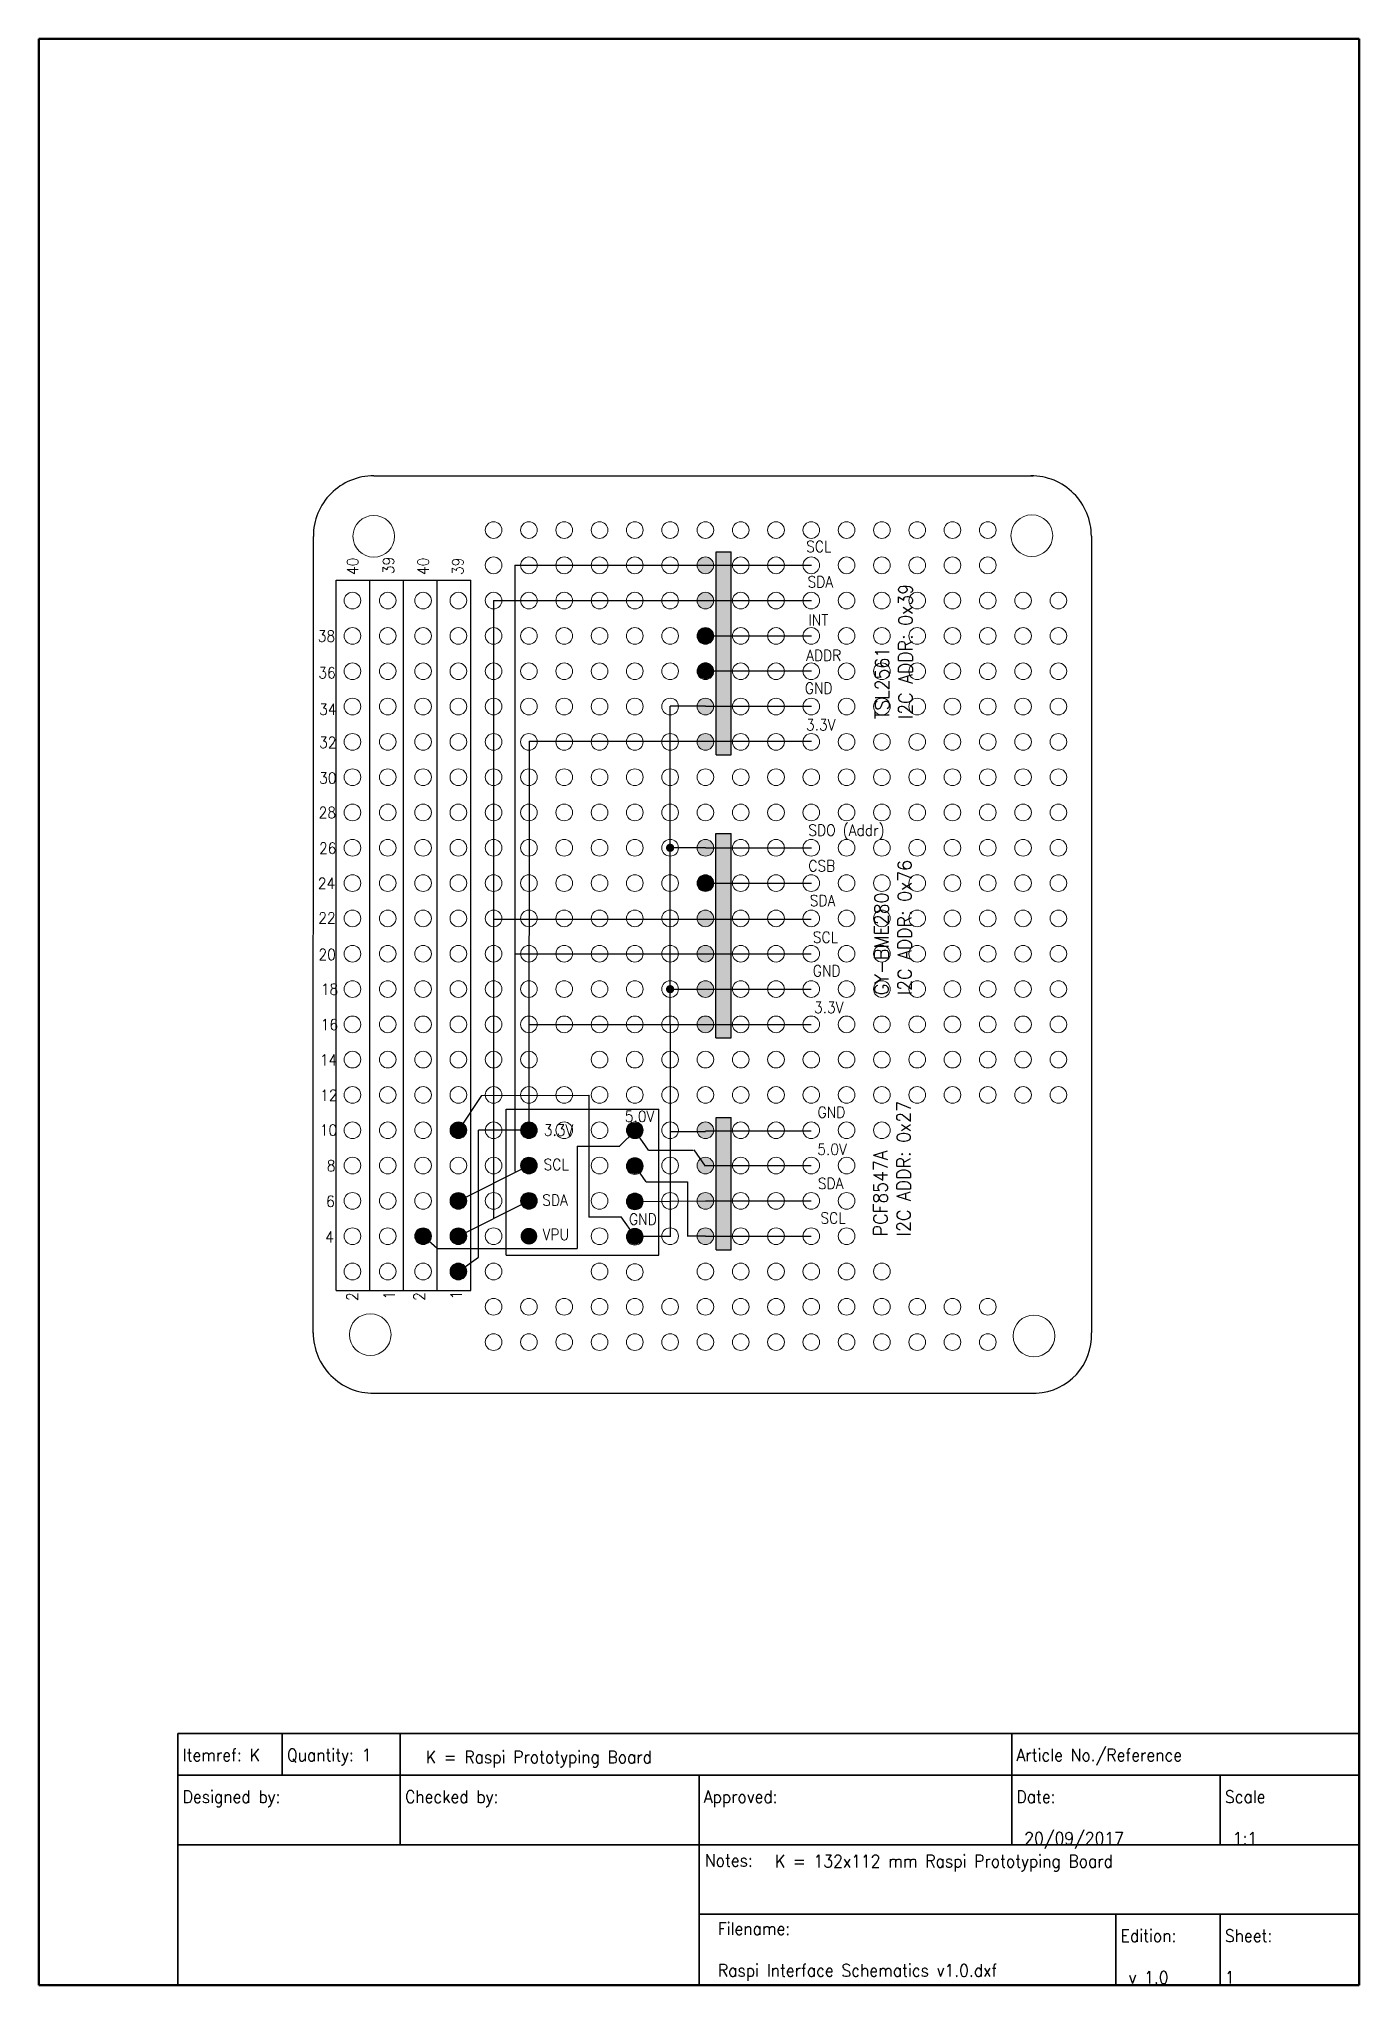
# Model space of a CAD drawing. Header units: millimetres. Extents: x -103 to 87, y -157 to 123.
import ezdxf

# ---------------------------------------------------------------- set-up
doc = ezdxf.new("R2010")
doc.units = ezdxf.units.MM
doc.header["$MEASUREMENT"] = 0
doc.layers.get('0').update_dxf_attribs({"color": 18, "lineweight": 25, "true_color": 0x000000})
for name, color, linetype, lineweight, true_color in [('0 ... Background', 18, 'Continuous', 35, 0x000000), ('0 ... Frame', 18, 'Continuous', 50, 0x000000), ('3.3V wire', 1, 'Continuous', 25, 0xff0000), ('5V wire', 30, 'Continuous', 25, 0xff7f00), ('board', 18, 'Continuous', 25, 0x000000), ('board holes', 253, 'Continuous', 5, 0xa0a0a4), ('Dimensions', 18, 'Continuous', 13, 0x000000), ('GND wire', 5, 'Continuous', 25, 0x0000ff), ('Pin Labels', 18, 'Continuous', 18, 0x000000), ('SCL wire', 136, 'Continuous', 25, 0x008080), ('SDA wire', 56, 'Continuous', 25, 0x808000), ('wire', 18, 'Continuous', 25, 0x000000)]:
    doc.layers.add(name, color=color, linetype=linetype, lineweight=lineweight, true_color=true_color)
doc.styles.add('textstyle11', font='Standard')
doc.styles.add('textstyle12', font='Standard')
doc.styles.add('textstyle13', font='Standard')
doc.styles.add('textstyle14', font='Standard')
doc.styles.add('textstyle15', font='Standard')
doc.styles.add('textstyle16', font='Standard')
doc.styles.add('textstyle17', font='Standard')
doc.styles.add('textstyle18', font='Standard')
doc.styles.add('textstyle19', font='Standard')
doc.styles.add('textstyle20', font='Standard')
doc.styles.add('textstyle21', font='Standard')
doc.styles.add('textstyle22', font='Standard')
doc.styles.add('textstyle23', font='Standard')
doc.styles.add('textstyle24', font='Standard')
doc.styles.add('textstyle25', font='Standard')
doc.styles.add('textstyle26', font='Standard')
doc.styles.add('textstyle27', font='Standard')
doc.styles.add('textstyle28', font='Standard')
doc.styles.add('textstyle29', font='Standard')
doc.styles.add('textstyle30', font='Standard')
doc.styles.add('textstyle31', font='Standard')
doc.styles.add('textstyle32', font='Standard')
doc.styles.add('textstyle33', font='Standard')
doc.styles.add('textstyle34', font='Standard')
doc.styles.add('textstyle35', font='Standard')
doc.styles.add('textstyle36', font='Standard')
doc.styles.add('textstyle37', font='Standard')
doc.styles.add('textstyle38', font='Standard')
doc.styles.add('textstyle39', font='Standard')
doc.styles.add('textstyle40', font='Standard')
doc.styles.add('textstyle41', font='Standard')
doc.styles.add('textstyle42', font='Standard')
doc.styles.add('textstyle43', font='Standard')
doc.styles.add('textstyle44', font='Standard')
doc.styles.add('textstyle45', font='Standard')
doc.styles.add('textstyle46', font='Standard')
doc.styles.add('textstyle47', font='Standard')
doc.styles.add('textstyle48', font='Standard')
doc.styles.add('textstyle49', font='Standard')
doc.styles.add('textstyle50', font='Standard')
doc.styles.add('textstyle51', font='Standard')
doc.styles.add('textstyle52', font='Standard')
doc.styles.add('textstyle53', font='Standard')
doc.styles.add('textstyle54', font='Standard')
doc.styles.add('textstyle55', font='Standard')
doc.styles.add('textstyle56', font='Standard')
doc.styles.add('textstyle57', font='Standard')
doc.styles.add('textstyle58', font='Standard')
doc.styles.add('textstyle59', font='Standard')
doc.styles.add('textstyle60', font='Standard')
doc.styles.add('textstyle61', font='Standard')
doc.styles.add('textstyle62', font='Standard')
doc.styles.add('textstyle63', font='Standard')
doc.styles.add('textstyle64', font='Standard')
doc.styles.add('textstyle65', font='Standard')
doc.styles.add('textstyle66', font='Standard')
doc.styles.add('textstyle67', font='Standard')
doc.styles.add('textstyle68', font='Standard')
doc.styles.add('textstyle69', font='Standard')
doc.styles.add('textstyle70', font='Standard')
doc.styles.add('textstyle71', font='Standard')
doc.styles.add('textstyle72', font='Standard')
doc.styles.add('textstyle73', font='Standard')
doc.styles.add('textstyle74', font='Standard')
doc.styles.add('textstyle75', font='Standard')

msp = doc.modelspace()

# ---------------------------------------------------------------- hatches: boundary and pattern name
at = {"layer": 'Dimensions'}
h = msp.add_hatch(color=256, dxfattribs=at)
edge = h.paths.add_edge_path(flags=0)
edge.add_arc((-6.65, 47.37), 1.2, 0, 360)
edge = h.paths.add_edge_path(flags=0)
edge.add_arc((-6.65, 42.29), 1.2, 0, 360)
for points in [[(-5.12, 20.1), (-5.12, 49.3), (-2.92, 49.3), (-2.92, 20.1)], [(-5.13, -20.63), (-5.13, 8.8), (-2.93, 8.8), (-2.93, -20.63)], [(-5.12, -51.09), (-5.12, -32.09), (-2.92, -32.09), (-2.92, -51.09)]]:
    msp.add_hatch(color=256, dxfattribs=at).paths.add_polyline_path(points, flags=0)
h = msp.add_hatch(color=256, dxfattribs=at)
edge = h.paths.add_edge_path(flags=0)
edge.add_arc((-6.65, 37.21), 1.2, 0, 360)
h = msp.add_hatch(color=256, dxfattribs=at)
edge = h.paths.add_edge_path(flags=0)
edge.add_arc((-6.64, 32.21), 1.2, 0, 360)
h = msp.add_hatch(color=256, dxfattribs=at)
edge = h.paths.add_edge_path(flags=0)
edge.add_arc((-6.65, 27.05), 1.2, 0, 360)
edge = h.paths.add_edge_path(flags=0)
edge.add_arc((-6.65, 21.97), 1.2, 0, 360)
h = msp.add_hatch(color=256, dxfattribs=at)
edge = h.paths.add_edge_path(flags=0)
edge.add_arc((-11.73, 6.73), 0.6, 0, 360)
h = msp.add_hatch(color=256, dxfattribs=at)
edge = h.paths.add_edge_path(flags=0)
edge.add_arc((-6.65, -18.67), 1.2, 0, 360)
edge = h.paths.add_edge_path(flags=0)
edge.add_arc((-6.65, -3.43), 1.2, 0, 360)
edge = h.paths.add_edge_path(flags=0)
edge.add_arc((-6.65, -8.51), 1.2, 0, 360)
edge = h.paths.add_edge_path(flags=0)
edge.add_arc((-6.65, 6.73), 1.2, 0, 360)
edge = h.paths.add_edge_path(flags=0)
edge.add_arc((-6.65, -13.59), 1.2, 0, 360)
h = msp.add_hatch(color=256, dxfattribs=at)
edge = h.paths.add_edge_path(flags=0)
edge.add_arc((-6.65, 1.65), 1.2, 0, 360)
h = msp.add_hatch(color=256, dxfattribs=at)
edge = h.paths.add_edge_path(flags=0)
edge.add_arc((-11.73, -13.61), 0.6, 0, 360)
h = msp.add_hatch(color=256, dxfattribs=at)
edge = h.paths.add_edge_path(flags=0)
edge.add_arc((-42.21, -33.91), 1.2, 0, 360)
h = msp.add_hatch(color=256, dxfattribs=at)
edge = h.paths.add_edge_path(flags=0)
edge.add_arc((-32.05, -33.91), 1.2, 0, 360)
h = msp.add_hatch(color=256, dxfattribs=at)
edge = h.paths.add_edge_path(flags=0)
edge.add_arc((-16.78, -33.99), 1.2, 0, 360)
h = msp.add_hatch(color=256, dxfattribs=at)
edge = h.paths.add_edge_path(flags=0)
edge.add_arc((-6.65, -44.07), 1.2, 0, 360)
edge = h.paths.add_edge_path(flags=0)
edge.add_arc((-6.65, -49.15), 1.2, 0, 360)
edge = h.paths.add_edge_path(flags=0)
edge.add_arc((-6.65, -33.91), 1.2, 0, 360)
edge = h.paths.add_edge_path(flags=0)
edge.add_arc((-6.65, -38.99), 1.2, 0, 360)
h = msp.add_hatch(color=256, dxfattribs=at)
edge = h.paths.add_edge_path(flags=0)
edge.add_arc((-32.05, -38.99), 1.2, 0, 360)
h = msp.add_hatch(color=256, dxfattribs=at)
edge = h.paths.add_edge_path(flags=0)
edge.add_arc((-16.81, -38.99), 1.2, 0, 360)
h = msp.add_hatch(color=256, dxfattribs=at)
edge = h.paths.add_edge_path(flags=0)
edge.add_arc((-16.81, -39.19), 0.6, 0, 360)
h = msp.add_hatch(color=256, dxfattribs=at)
edge = h.paths.add_edge_path(flags=0)
edge.add_arc((-42.21, -44.07), 1.2, 0, 360)
h = msp.add_hatch(color=256, dxfattribs=at)
edge = h.paths.add_edge_path(flags=0)
edge.add_arc((-32.05, -44.07), 1.2, 0, 360)
h = msp.add_hatch(color=256, dxfattribs=at)
edge = h.paths.add_edge_path(flags=0)
edge.add_arc((-16.81, -44.14), 1.2, 0, 360)
h = msp.add_hatch(color=256, dxfattribs=at)
edge = h.paths.add_edge_path(flags=0)
edge.add_arc((-47.29, -49.15), 1.2, 0, 360)
h = msp.add_hatch(color=256, dxfattribs=at)
edge = h.paths.add_edge_path(flags=0)
edge.add_arc((-42.21, -49.15), 1.2, 0, 360)
h = msp.add_hatch(color=256, dxfattribs=at)
edge = h.paths.add_edge_path(flags=0)
edge.add_arc((-32.05, -49.15), 1.2, 0, 360)
h = msp.add_hatch(color=256, dxfattribs=at)
edge = h.paths.add_edge_path(flags=0)
edge.add_arc((-16.81, -49.15), 1.2, 0, 360)
h = msp.add_hatch(color=256, dxfattribs=at)
edge = h.paths.add_edge_path(flags=0)
edge.add_arc((-42.21, -54.23), 1.2, 0, 360)

# ---------------------------------------------------------------- linework, layer by layer
for centre, radius, start, end in [((-54.38, 51.55), 8.7, 90, 180.0622), ((40.2, 51.56), 8.7, 0, 90.0622), ((-54.4, -63.05), 8.7, 180, 270.0622), ((40.59, -63.43), 8.32, 272.6674, 2.6674)]:
    msp.add_arc(centre, radius, start, end)
at = {"layer": '0 ... Background', "linetype": 'Continuous'}
for p, q in [((-82.57, -120.7), (87.43, -120.7)), ((-82.57, -126.7), (-82.57, -120.7)), ((-67.57, -126.7), (-67.57, -120.7)), ((-50.57, -126.7), (-50.57, -120.7)), ((37.43, -126.7), (37.43, -120.7)), ((-82.57, -126.7), (87.43, -126.7)), ((-82.57, -156.7), (-82.57, -126.7)), ((-50.57, -136.7), (-50.57, -126.7)), ((-7.57, -136.7), (-7.57, -126.7)), ((37.43, -136.7), (37.43, -126.7)), ((67.43, -136.7), (67.43, -126.7)), ((-82.57, -136.7), (87.43, -136.7)), ((-7.57, -156.7), (-7.57, -136.7)), ((-7.57, -146.7), (87.43, -146.7)), ((52.43, -156.7), (52.43, -146.7)), ((67.43, -156.7), (67.43, -146.7)), ((-7.57, -156.7), (-7.57, -151.7))]:
    msp.add_line(p, q, dxfattribs=at)
at = {"layer": '0 ... Frame'}
for p, q in [((-102.58, -156.89), (-102.58, 123.11)), ((87.42, 123.11), (-102.58, 123.11)), ((87.42, -156.89), (87.42, 123.11))]:
    msp.add_line(p, q, dxfattribs=at)
at = {"layer": '0 ... Frame', "linetype": 'Continuous'}
msp.add_line((-102.58, -156.89), (87.42, -156.89), dxfattribs=at)
at = {"layer": '3.3V wire'}
for p, q in [((-32.04, 22.05), (-32.05, -33.91)), ((-32.04, 22.05), (-6.64, 22.05)), ((-32.05, -18.69), (-6.65, -18.69)), ((-39.31, -52.17), (-39.31, -33.91)), ((-32.05, -33.91), (-39.29, -33.91)), ((-42.21, -54.23), (-39.31, -52.17))]:
    msp.add_line(p, q, dxfattribs=at)
at = {"layer": '5V wire'}
for p, q in [((-25.12, -36.2), (-25.13, -50.91)), ((-25.12, -36.2), (-18.98, -36.2)), ((-16.78, -33.99), (-18.96, -36.17)), ((-14.83, -36.77), (-16.49, -34.4)), ((-14.83, -36.77), (-8.39, -36.77)), ((-6.62, -39.07), (-8.25, -36.74)), ((-45.26, -50.94), (-47.29, -49.15)), ((-45.26, -50.94), (-25.13, -50.94))]:
    msp.add_line(p, q, dxfattribs=at)
at = {"layer": 'board'}
for p, q in [((-54.38, 60.25), (40.54, 60.25)), ((-63.1, -63.12), (-63.08, 51.54)), ((48.9, 51.56), (48.91, -63.05)), ((-5.12, 49.3), (-2.92, 49.3)), ((-5.12, 20.1), (-5.12, 49.3)), ((-2.92, 20.1), (-2.92, 49.3)), ((-59.81, -56.95), (-59.81, 45.25)), ((-59.81, 45.25), (-50.11, 45.25)), ((-54.96, -56.95), (-54.96, 45.25)), ((-50.11, -56.95), (-50.11, 45.25)), ((-50.11, 45.25), (-40.41, 45.25)), ((-45.26, -56.95), (-45.26, 45.25)), ((-40.41, -56.95), (-40.41, 45.25)), ((-5.12, 20.1), (-2.92, 20.1)), ((-5.13, 8.8), (-2.93, 8.8)), ((-5.13, -20.63), (-5.13, 8.8)), ((-2.93, -20.63), (-2.93, 8.8)), ((-5.13, -20.63), (-2.93, -20.63)), ((-35.33, -30.87), (-13.33, -30.87)), ((-35.33, -51.87), (-35.33, -30.87)), ((-13.33, -51.87), (-13.33, -30.87)), ((-5.12, -32.09), (-2.92, -32.09)), ((-5.12, -51.09), (-5.12, -32.09)), ((-2.92, -51.09), (-2.92, -32.09)), ((-35.33, -51.87), (-13.33, -51.87)), ((-5.12, -51.09), (-2.92, -51.09)), ((-59.81, -56.95), (-50.11, -56.95)), ((-50.11, -56.95), (-40.41, -56.95)), ((-54.57, -71.75), (40.95, -71.75))]:
    msp.add_line(p, q, dxfattribs=at)
at = {"layer": 'board holes'}
for centre, radius in [((-54.38, 51.55), 3), ((-37.13, 52.45), 1.2), ((-32.05, 52.45), 1.2), ((-26.97, 52.45), 1.2), ((-21.89, 52.45), 1.2), ((-16.81, 52.45), 1.2), ((-11.73, 52.45), 1.2), ((-6.65, 52.45), 1.2), ((-1.57, 52.45), 1.2), ((3.51, 52.45), 1.2), ((8.59, 52.45), 1.2), ((13.67, 52.45), 1.2), ((18.75, 52.45), 1.2), ((23.83, 52.45), 1.2), ((28.91, 52.45), 1.2), ((33.99, 52.45), 1.2), ((40.33, 51.64), 3), ((-37.13, 47.37), 1.2), ((-32.05, 47.37), 1.2), ((-26.97, 47.37), 1.2), ((-21.89, 47.37), 1.2), ((-16.81, 47.37), 1.2), ((-11.73, 47.37), 1.2), ((-6.65, 47.37), 1.2), ((-1.57, 47.37), 1.2), ((3.51, 47.37), 1.2), ((8.59, 47.37), 1.2), ((13.67, 47.37), 1.2), ((18.75, 47.37), 1.2), ((23.83, 47.37), 1.2), ((28.91, 47.37), 1.2), ((33.99, 47.37), 1.2), ((-57.45, 42.29), 1.2), ((-52.37, 42.29), 1.2), ((-47.29, 42.29), 1.2), ((-42.21, 42.29), 1.2), ((-37.13, 42.29), 1.2), ((-32.05, 42.29), 1.2), ((-26.97, 42.29), 1.2), ((-21.89, 42.29), 1.2), ((-16.81, 42.29), 1.2), ((-11.73, 42.29), 1.2), ((-6.65, 42.29), 1.2), ((-1.57, 42.29), 1.2), ((3.51, 42.29), 1.2), ((8.59, 42.29), 1.2), ((13.67, 42.29), 1.2), ((18.75, 42.29), 1.2), ((23.83, 42.29), 1.2), ((28.91, 42.29), 1.2), ((33.99, 42.29), 1.2), ((39.07, 42.29), 1.2), ((44.15, 42.29), 1.2), ((-57.45, 37.21), 1.2), ((-52.37, 37.21), 1.2), ((-47.29, 37.21), 1.2), ((-42.21, 37.21), 1.2), ((-37.13, 37.21), 1.2), ((-32.05, 37.21), 1.2), ((-26.97, 37.21), 1.2), ((-21.89, 37.21), 1.2), ((-16.81, 37.21), 1.2), ((-11.73, 37.21), 1.2), ((-6.65, 37.21), 1.2), ((-1.57, 37.21), 1.2), ((3.51, 37.21), 1.2), ((8.59, 37.21), 1.2), ((13.67, 37.21), 1.2), ((18.75, 37.21), 1.2), ((23.83, 37.21), 1.2), ((28.91, 37.21), 1.2), ((33.99, 37.21), 1.2), ((39.07, 37.21), 1.2), ((44.15, 37.21), 1.2), ((-57.45, 32.13), 1.2), ((-52.37, 32.13), 1.2), ((-47.29, 32.13), 1.2), ((-42.21, 32.13), 1.2), ((-37.13, 32.13), 1.2), ((-32.05, 32.13), 1.2), ((-26.97, 32.13), 1.2), ((-21.89, 32.13), 1.2), ((-16.81, 32.13), 1.2), ((-11.73, 32.13), 1.2), ((-6.65, 32.13), 1.2), ((-1.57, 32.13), 1.2), ((3.51, 32.13), 1.2), ((8.59, 32.13), 1.2), ((13.67, 32.13), 1.2), ((18.75, 32.13), 1.2), ((23.83, 32.13), 1.2), ((28.91, 32.13), 1.2), ((33.99, 32.13), 1.2), ((39.07, 32.13), 1.2), ((44.15, 32.13), 1.2), ((-57.45, 27.05), 1.2), ((-52.37, 27.05), 1.2), ((-47.29, 27.05), 1.2), ((-42.21, 27.05), 1.2), ((-37.13, 27.05), 1.2), ((-32.05, 27.05), 1.2), ((-26.97, 27.05), 1.2), ((-21.89, 27.05), 1.2), ((-16.81, 27.05), 1.2), ((-11.73, 27.05), 1.2), ((-6.65, 27.05), 1.2), ((-1.57, 27.05), 1.2), ((3.51, 27.05), 1.2), ((8.59, 27.05), 1.2), ((13.67, 27.05), 1.2), ((18.75, 27.05), 1.2), ((23.83, 27.05), 1.2), ((28.91, 27.05), 1.2), ((33.99, 27.05), 1.2), ((39.07, 27.05), 1.2), ((44.15, 27.05), 1.2), ((-57.45, 21.97), 1.2), ((-52.37, 21.97), 1.2), ((-47.29, 21.97), 1.2), ((-42.21, 21.97), 1.2), ((-37.13, 21.97), 1.2), ((-32.05, 21.97), 1.2), ((-26.97, 21.97), 1.2), ((-21.89, 21.97), 1.2), ((-16.81, 21.97), 1.2), ((-11.73, 21.97), 1.2), ((-6.65, 21.97), 1.2), ((-1.57, 21.97), 1.2), ((3.51, 21.97), 1.2), ((8.59, 21.97), 1.2), ((13.67, 21.97), 1.2), ((18.75, 21.97), 1.2), ((23.83, 21.97), 1.2), ((28.91, 21.97), 1.2), ((33.99, 21.97), 1.2), ((39.07, 21.97), 1.2), ((44.15, 21.97), 1.2), ((-57.45, 16.89), 1.2), ((-52.37, 16.89), 1.2), ((-47.29, 16.89), 1.2), ((-42.21, 16.89), 1.2), ((-37.13, 16.89), 1.2), ((-32.05, 16.89), 1.2), ((-26.97, 16.89), 1.2), ((-21.89, 16.89), 1.2), ((-16.81, 16.89), 1.2), ((-11.73, 16.89), 1.2), ((-6.65, 16.89), 1.2), ((-1.57, 16.89), 1.2), ((3.51, 16.89), 1.2), ((8.59, 16.89), 1.2), ((13.67, 16.89), 1.2), ((18.75, 16.89), 1.2), ((23.83, 16.89), 1.2), ((28.91, 16.89), 1.2), ((33.99, 16.89), 1.2), ((39.07, 16.89), 1.2), ((44.15, 16.89), 1.2), ((-57.45, 11.81), 1.2), ((-52.37, 11.81), 1.2), ((-47.29, 11.81), 1.2), ((-42.21, 11.81), 1.2), ((-37.13, 11.81), 1.2), ((-32.05, 11.81), 1.2), ((-26.97, 11.81), 1.2), ((-21.89, 11.81), 1.2), ((-16.81, 11.81), 1.2), ((-11.73, 11.81), 1.2), ((-6.65, 11.81), 1.2), ((-1.57, 11.81), 1.2), ((3.51, 11.81), 1.2), ((8.59, 11.81), 1.2), ((13.67, 11.81), 1.2), ((18.75, 11.81), 1.2), ((23.83, 11.81), 1.2), ((28.91, 11.81), 1.2), ((33.99, 11.81), 1.2), ((39.07, 11.81), 1.2), ((44.15, 11.81), 1.2), ((-57.45, 6.73), 1.2), ((-52.37, 6.73), 1.2), ((-47.29, 6.73), 1.2), ((-42.21, 6.73), 1.2), ((-37.13, 6.73), 1.2), ((-32.05, 6.73), 1.2), ((-26.97, 6.73), 1.2), ((-21.89, 6.73), 1.2), ((-16.81, 6.73), 1.2), ((-11.73, 6.73), 1.2), ((-6.65, 6.73), 1.2), ((-1.57, 6.73), 1.2), ((3.51, 6.73), 1.2), ((8.59, 6.73), 1.2), ((13.67, 6.73), 1.2), ((18.75, 6.73), 1.2), ((23.83, 6.73), 1.2), ((28.91, 6.73), 1.2), ((33.99, 6.73), 1.2), ((39.07, 6.73), 1.2), ((44.15, 6.73), 1.2), ((-57.45, 1.65), 1.2), ((-52.37, 1.65), 1.2), ((-47.29, 1.65), 1.2), ((-42.21, 1.65), 1.2), ((-37.13, 1.65), 1.2), ((-32.05, 1.65), 1.2), ((-26.97, 1.65), 1.2), ((-21.89, 1.65), 1.2), ((-16.81, 1.65), 1.2), ((-11.73, 1.65), 1.2), ((-6.65, 1.65), 1.2), ((-1.57, 1.65), 1.2), ((3.51, 1.65), 1.2), ((8.59, 1.65), 1.2), ((13.67, 1.65), 1.2), ((18.75, 1.65), 1.2), ((23.83, 1.65), 1.2), ((28.91, 1.65), 1.2), ((33.99, 1.65), 1.2), ((39.07, 1.65), 1.2), ((44.15, 1.65), 1.2), ((-57.45, -3.43), 1.2), ((-52.37, -3.43), 1.2), ((-47.29, -3.43), 1.2), ((-42.21, -3.43), 1.2), ((-37.13, -3.43), 1.2), ((-32.05, -3.43), 1.2), ((-26.97, -3.43), 1.2), ((-21.89, -3.43), 1.2), ((-16.81, -3.43), 1.2), ((-11.73, -3.43), 1.2), ((-6.65, -3.43), 1.2), ((-1.57, -3.43), 1.2), ((3.51, -3.43), 1.2), ((8.59, -3.43), 1.2), ((13.67, -3.43), 1.2), ((18.75, -3.43), 1.2), ((23.83, -3.43), 1.2), ((28.91, -3.43), 1.2), ((33.99, -3.43), 1.2), ((39.07, -3.43), 1.2), ((44.15, -3.43), 1.2), ((-57.45, -8.51), 1.2), ((-52.37, -8.51), 1.2), ((-47.29, -8.51), 1.2), ((-42.21, -8.51), 1.2), ((-37.13, -8.51), 1.2), ((-32.05, -8.51), 1.2), ((-26.97, -8.51), 1.2), ((-21.89, -8.51), 1.2), ((-16.81, -8.51), 1.2), ((-11.73, -8.51), 1.2), ((-6.65, -8.51), 1.2), ((-1.57, -8.51), 1.2), ((3.51, -8.51), 1.2), ((8.59, -8.51), 1.2), ((13.67, -8.51), 1.2), ((18.75, -8.51), 1.2), ((23.83, -8.51), 1.2), ((28.91, -8.51), 1.2), ((33.99, -8.51), 1.2), ((39.07, -8.51), 1.2), ((44.15, -8.51), 1.2), ((-57.45, -13.59), 1.2), ((-52.37, -13.59), 1.2), ((-47.29, -13.59), 1.2), ((-42.21, -13.59), 1.2), ((-37.13, -13.59), 1.2), ((-32.05, -13.59), 1.2), ((-26.97, -13.59), 1.2), ((-26.97, -13.59), 1.2), ((-21.89, -13.59), 1.2), ((-16.81, -13.59), 1.2), ((-11.73, -13.59), 1.2), ((-6.65, -13.59), 1.2), ((-1.57, -13.59), 1.2), ((3.51, -13.59), 1.2), ((8.59, -13.59), 1.2), ((13.67, -13.59), 1.2), ((18.75, -13.59), 1.2), ((23.83, -13.59), 1.2), ((28.91, -13.59), 1.2), ((33.99, -13.59), 1.2), ((39.07, -13.59), 1.2), ((44.15, -13.59), 1.2), ((-57.45, -18.67), 1.2), ((-52.37, -18.67), 1.2), ((-47.29, -18.67), 1.2), ((-42.21, -18.67), 1.2), ((-37.13, -18.67), 1.2), ((-32.05, -18.67), 1.2), ((-26.97, -18.67), 1.2), ((-21.89, -18.67), 1.2), ((-16.81, -18.67), 1.2), ((-11.73, -18.67), 1.2), ((-6.65, -18.67), 1.2), ((-1.57, -18.67), 1.2), ((3.51, -18.67), 1.2), ((8.59, -18.67), 1.2), ((13.67, -18.67), 1.2), ((18.75, -18.67), 1.2), ((23.83, -18.67), 1.2), ((28.91, -18.67), 1.2), ((33.99, -18.67), 1.2), ((39.07, -18.67), 1.2), ((44.15, -18.67), 1.2), ((-57.45, -23.75), 1.2), ((-52.37, -23.75), 1.2), ((-47.29, -23.75), 1.2), ((-42.21, -23.75), 1.2), ((-37.13, -23.75), 1.2), ((-32.05, -23.75), 1.2), ((-21.89, -23.75), 1.2), ((-16.81, -23.75), 1.2), ((-11.73, -23.75), 1.2), ((-6.65, -23.75), 1.2), ((-1.57, -23.75), 1.2), ((3.51, -23.75), 1.2), ((8.59, -23.75), 1.2), ((13.67, -23.75), 1.2), ((18.75, -23.75), 1.2), ((23.83, -23.75), 1.2), ((28.91, -23.75), 1.2), ((33.99, -23.75), 1.2), ((39.07, -23.75), 1.2), ((44.15, -23.75), 1.2), ((-57.45, -28.83), 1.2), ((-52.37, -28.83), 1.2), ((-47.29, -28.83), 1.2), ((-42.21, -28.83), 1.2), ((-37.13, -28.83), 1.2), ((-32.05, -28.83), 1.2), ((-26.97, -28.83), 1.2), ((-21.89, -28.83), 1.2), ((-16.81, -28.83), 1.2), ((-11.73, -28.83), 1.2), ((-6.65, -28.83), 1.2), ((-1.57, -28.83), 1.2), ((3.51, -28.83), 1.2), ((8.59, -28.83), 1.2), ((13.67, -28.83), 1.2), ((18.75, -28.83), 1.2), ((23.83, -28.83), 1.2), ((28.91, -28.83), 1.2), ((33.99, -28.83), 1.2), ((39.07, -28.83), 1.2), ((44.15, -28.83), 1.2), ((-57.45, -33.91), 1.2), ((-52.37, -33.91), 1.2), ((-47.29, -33.91), 1.2), ((-42.21, -33.91), 1.2), ((-37.13, -33.91), 1.2), ((-32.05, -33.91), 1.2), ((-26.97, -33.91), 1.2), ((-21.89, -33.91), 1.2), ((-16.81, -33.91), 1.2), ((-11.73, -33.91), 1.2), ((-6.65, -33.91), 1.2), ((-1.57, -33.91), 1.2), ((3.51, -33.91), 1.2), ((8.59, -33.91), 1.2), ((13.67, -33.91), 1.2), ((18.75, -33.91), 1.2), ((-57.45, -38.99), 1.2), ((-52.37, -38.99), 1.2), ((-47.29, -38.99), 1.2), ((-42.21, -38.99), 1.2), ((-37.13, -38.99), 1.2), ((-32.05, -38.99), 1.2), ((-21.89, -38.99), 1.2), ((-16.81, -39.07), 1.2), ((-11.73, -38.99), 1.2), ((-6.65, -38.99), 1.2), ((-1.57, -38.99), 1.2), ((3.51, -38.99), 1.2), ((8.59, -38.99), 1.2), ((13.67, -38.99), 1.2), ((-57.45, -44.07), 1.2), ((-52.37, -44.07), 1.2), ((-47.29, -44.07), 1.2), ((-42.21, -44.07), 1.2), ((-37.13, -44.07), 1.2), ((-32.05, -44.07), 1.2), ((-21.89, -44.07), 1.2), ((-16.81, -44.15), 1.2), ((-11.73, -44.07), 1.2), ((-6.65, -44.07), 1.2), ((-1.57, -44.07), 1.2), ((3.51, -44.07), 1.2), ((8.59, -44.07), 1.2), ((13.67, -44.07), 1.2), ((-57.45, -49.15), 1.2), ((-52.37, -49.15), 1.2), ((-47.29, -49.15), 1.2), ((-42.21, -49.15), 1.2), ((-37.13, -49.15), 1.2), ((-21.89, -49.15), 1.2), ((-16.81, -49.23), 1.2), ((-11.73, -49.15), 1.2), ((-6.65, -49.15), 1.2), ((-6.65, -49.15), 1.2), ((-1.57, -49.15), 1.2), ((3.51, -49.15), 1.2), ((8.59, -49.15), 1.2), ((13.67, -49.15), 1.2), ((-57.45, -54.23), 1.2), ((-52.37, -54.23), 1.2), ((-47.29, -54.23), 1.2), ((-42.21, -54.23), 1.2), ((-37.13, -54.23), 1.2), ((-21.89, -54.23), 1.2), ((-16.81, -54.31), 1.2), ((-6.65, -54.23), 1.2), ((-1.57, -54.23), 1.2), ((3.51, -54.23), 1.2), ((8.59, -54.23), 1.2), ((13.67, -54.23), 1.2), ((18.75, -54.23), 1.2), ((-37.13, -59.31), 1.2), ((-32.05, -59.31), 1.2), ((-26.97, -59.31), 1.2), ((-21.89, -59.31), 1.2), ((-16.81, -59.31), 1.2), ((-11.73, -59.31), 1.2), ((-6.65, -59.31), 1.2), ((-1.57, -59.31), 1.2), ((3.51, -59.31), 1.2), ((8.59, -59.31), 1.2), ((13.67, -59.31), 1.2), ((18.75, -59.31), 1.2), ((23.83, -59.31), 1.2), ((28.91, -59.31), 1.2), ((33.99, -59.31), 1.2), ((-54.89, -63.31), 3), ((40.64, -63.5), 3), ((-37.13, -64.39), 1.2), ((-32.05, -64.39), 1.2), ((-26.97, -64.39), 1.2), ((-21.89, -64.39), 1.2), ((-16.81, -64.39), 1.2), ((-11.73, -64.39), 1.2), ((-6.65, -64.39), 1.2), ((-1.57, -64.39), 1.2), ((3.51, -64.39), 1.2), ((8.59, -64.39), 1.2), ((13.67, -64.39), 1.2), ((18.75, -64.39), 1.2), ((23.83, -64.39), 1.2), ((28.91, -64.39), 1.2), ((33.99, -64.39), 1.2)]:
    msp.add_circle(centre, radius, dxfattribs=at)
at = {"layer": 'Dimensions'}
msp.add_line((-14.33, -46.39), (-14.33, -46.39), dxfattribs=at)
at = {"layer": 'GND wire'}
for p, q in [((-6.64, 27.13), (-11.73, 27.13)), ((-11.73, -18.69), (-11.73, 27.13)), ((-6.65, 6.73), (-11.73, 6.73)), ((-11.73, -13.61), (-6.65, -13.61)), ((-11.73, -18.69), (-11.73, -34.11)), ((-38.88, -28.9), (-42.21, -33.91)), ((-38.88, -28.9), (-23.42, -28.86)), ((-23.42, -28.86), (-23.42, -46.41)), ((-11.73, -34.11), (-11.73, -49.23)), ((-11.73, -34.11), (-6.65, -34.11)), ((-23.42, -46.38), (-18.76, -46.38)), ((-16.81, -49.15), (-18.76, -46.36)), ((-16.81, -49.15), (-11.73, -49.15))]:
    msp.add_line(p, q, dxfattribs=at)
at = {"layer": 'SCL wire'}
for p, q in [((-34.09, 47.37), (-6.65, 47.37)), ((-34.09, 47.37), (-34.08, -39.85)), ((-34.09, -8.53), (-6.65, -8.53)), ((-42.21, -44.07), (-32.05, -38.99)), ((-15.18, -41.31), (-16.81, -38.99)), ((-15.18, -41.31), (-9.25, -41.31)), ((-9.25, -41.31), (-9.25, -49.19)), ((-6.65, -49.15), (-9.19, -49.15))]:
    msp.add_line(p, q, dxfattribs=at)
at = {"layer": 'SDA wire'}
for p, q in [((-37.13, 42.29), (-6.65, 42.29)), ((-37.13, 42.29), (-37.13, -46.61)), ((-37.12, -3.52), (-6.65, -3.53)), ((-42.21, -49.15), (-32.05, -44.07)), ((-16.81, -44.15), (-6.65, -44.07))]:
    msp.add_line(p, q, dxfattribs=at)
at = {"layer": 'wire'}
for p, q in [((-6.65, 47.37), (8.6, 47.37)), ((-6.65, 42.29), (8.6, 42.29)), ((-6.65, 37.21), (8.6, 37.21)), ((-6.64, 32.21), (8.6, 32.21)), ((-6.64, 27.13), (8.6, 27.13)), ((-6.64, 22.05), (8.6, 22.05)), ((-6.65, 6.73), (8.6, 6.73)), ((-6.65, 1.65), (8.6, 1.65)), ((-6.65, -3.53), (8.59, -3.53)), ((-6.65, -8.53), (8.59, -8.53)), ((-6.65, -13.61), (8.59, -13.61)), ((-6.65, -18.69), (8.59, -18.69)), ((-6.65, -33.99), (8.59, -33.99)), ((-6.65, -38.99), (8.59, -38.99)), ((-6.65, -44.07), (8.59, -44.07)), ((-6.65, -49.15), (8.59, -49.15))]:
    msp.add_line(p, q, dxfattribs=at)

# ---------------------------------------------------------------- texts
at = {"layer": '0 ... Background', "linetype": 'Continuous', "lineweight": 25, "char_height": 1.8}
for s, insert, width, attachment_point, style in [('Itemref: K', (-81.88, -122.89), 100, 1, 'textstyle11'), ('Quantity: 1', (-66.88, -122.89), 100, 1, 'textstyle12'), ('K = Raspi Prototyping Board', (-46.89, -125.59), 100, 7, 'textstyle13'), ('Article No./Reference', (38.12, -122.89), 100, 1, 'textstyle14'), ('Designed by:', (-81.88, -128.89), 100, 1, 'textstyle15'), ('Checked by:', (-49.88, -128.89), 100, 1, 'textstyle16'), ('Approved:\\P\\P', (-6.88, -128.89), 100, 1, 'textstyle17'), ('Date:\\P\\P 20/09/2017', (38.12, -128.89), 100, 1, 'textstyle19'), ('Scale\\P\\P 1:1', (68.12, -128.89), 100, 1, 'textstyle20'), ('Notes:', (-6.72, -138.05), 200, 1, 'textstyle24'), ('K = 132x112 mm Raspi Prototyping Board', (3.36, -138.16), 200, 1, 'textstyle23'), ('Filename:\\P\\PRaspi Interface Schematics v1.0.dxf', (-4.85, -147.88), 100, 1, 'textstyle18'), ('Edition:\\P\\P v 1.0', (53.12, -148.89), 100, 1, 'textstyle21'), ('Sheet:\\P\\P1', (68.12, -148.89), 100, 1, 'textstyle22')]:
    msp.add_mtext(s, dxfattribs=dict(at, insert=insert, width=width, attachment_point=attachment_point, style=style))
at = {"layer": 'Pin Labels', "char_height": 1.6, "attachment_point": 1}
for s, insert, style in [('SCL', (7.85, 50.88), 'textstyle36'), ('SDA', (8.05, 45.79), 'textstyle37'), ('INT', (8.16, 40.3), 'textstyle34'), ('38', (-62.44, 37.97), 'textstyle52'), ('ADDR', (7.85, 35.21), 'textstyle35'), ('36', (-62.36, 32.71), 'textstyle53'), ('GND', (7.66, 30.49), 'textstyle30'), ('34', (-62.25, 27.44), 'textstyle54'), ('3.3V', (7.83, 25.22), 'textstyle38'), ('32', (-62.25, 22.68), 'textstyle58'), ('30', (-62.25, 17.56), 'textstyle27'), ('28', (-62.31, 12.6), 'textstyle28'), ('SDO (Addr)', (8.16, 10.06), 'textstyle48'), ('26', (-62.26, 7.47), 'textstyle25'), ('CSB', (8.16, 4.94), 'textstyle49'), ('24', (-62.43, 2.41), 'textstyle26'), ('22', (-62.36, -2.57), 'textstyle70'), ('SDA', (8.37, -0.07), 'textstyle50'), ('SCL', (8.81, -5.34), 'textstyle47'), ('20', (-62.35, -7.82), 'textstyle69'), ('GND', (8.81, -10.18), 'textstyle31'), ('18', (-61.99, -12.82), 'textstyle66'), ('3.3V', (8.98, -15.45), 'textstyle39'), ('16', (-62.01, -17.91), 'textstyle68'), ('14', (-62.13, -22.99), 'textstyle67'), ('12', (-62.09, -28.07), 'textstyle63'), ('GND', (9.49, -30.52), 'textstyle32'), ('10', (-62.14, -33.08), 'textstyle62'), ('3.3V', (-29.91, -33.09), 'textstyle40'), ('5.0V', (-18.25, -31.12), 'textstyle45'), ('5.0V', (9.45, -35.85), 'textstyle44'), ('8', (-61.15, -38.21), 'textstyle65'), ('SCL', (-29.94, -38.04), 'textstyle41'), ('SDA', (9.54, -40.75), 'textstyle51'), ('6', (-61.24, -43.33), 'textstyle64'), ('SDA', (-30.13, -43.15), 'textstyle42'), ('GND', (-17.65, -45.9), 'textstyle33'), ('SCL', (9.91, -45.73), 'textstyle46'), ('4', (-61.35, -48.48), 'textstyle61'), ('VPU', (-30.08, -48.11), 'textstyle43')]:
    msp.add_mtext(s, dxfattribs=dict(at, insert=insert, style=style))
at = {"layer": 'Pin Labels', "char_height": 1.6, "attachment_point": 1, "rotation": 90}
for s, insert, style in [('40', (-58.22, 45.98), 'textstyle29'), ('39', (-53.06, 46.1), 'textstyle55'), ('40', (-48.08, 45.98), 'textstyle57'), ('39', (-43.09, 45.98), 'textstyle56'), ('2', (-58.29, -58.47), 'textstyle60'), ('1', (-52.96, -58.26), 'textstyle71'), ('2', (-48.65, -58.46), 'textstyle59'), ('1', (-43.32, -58.24), 'textstyle72')]:
    msp.add_mtext(s, dxfattribs=dict(at, insert=insert, style=style))
at = {"layer": 'wire', "char_height": 2, "attachment_point": 1, "rotation": 90}
for s, insert, style in [('TSL2561\\PI2C ADDR: 0x39', (17.8, 25.25), 'textstyle74'), ('GY-BME280\\PI2C ADDR: 0x76', (17.69, -14.47), 'textstyle75'), ('PCF8547A\\PI2C ADDR: 0x27', (17.55, -49.15), 'textstyle73')]:
    msp.add_mtext(s, dxfattribs=dict(at, insert=insert, style=style))

doc.saveas('drawing.dxf')
